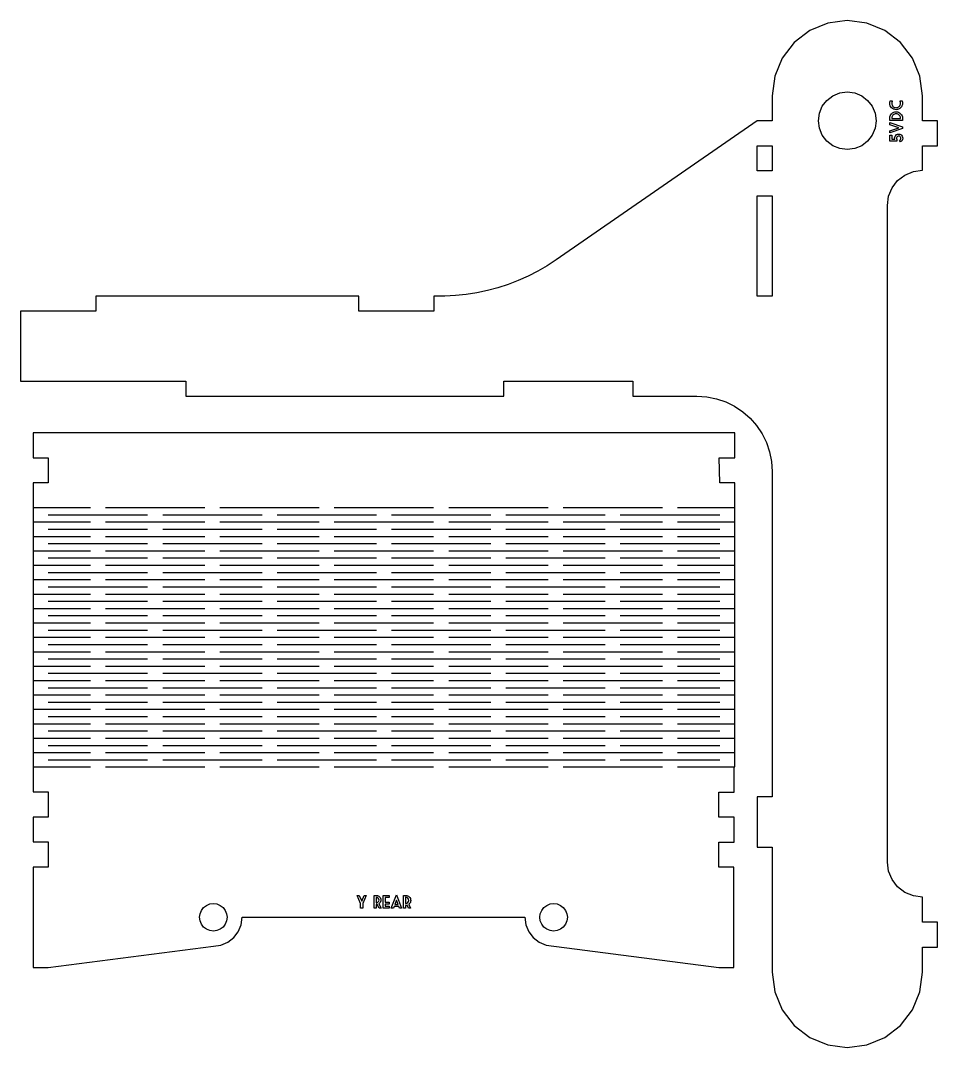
# Model space of a CAD drawing. Extents: x 15 to 293, y 3 to 208.
# Drawn here: x 110 to 293, y 2.5 to 207.5 of the extents above; entities that cross this region are included whole.
import ezdxf

# ---------------------------------------------------------------- set-up
doc = ezdxf.new("R2010")
doc.units = 0
doc.layers.add('Layer_1', color=7, linetype='CONTINUOUS')

msp = doc.modelspace()

# ---------------------------------------------------------------- linework, layer by layer
at = {"layer": 'Layer_1', "color": 7}
for p, q in [((275.050007, 207.549972), (271.167722, 207.038868)), ((278.932293, 207.038868), (275.050007, 207.549972)), ((267.550008, 205.540353), (264.443408, 203.156591)), ((271.167722, 207.038868), (267.550008, 205.540353)), ((282.549995, 205.540353), (278.932293, 207.038868)), ((285.656613, 203.156591), (282.549995, 205.540353)), ((264.443408, 203.156591), (262.059629, 200.049973)), ((288.040374, 200.049973), (285.656613, 203.156591)), ((262.059629, 200.049973), (260.561122, 196.432251)), ((289.53889, 196.432251), (288.040374, 200.049973)), ((260.561122, 196.432251), (260.050009, 192.549974)), ((290.049994, 192.549974), (289.53889, 196.432251)), ((272.17501, 192.529654), (273.561799, 193.104061)), ((273.561799, 193.104061), (275.050007, 193.300008)), ((275.050007, 193.300008), (276.538219, 193.104061)), ((276.538219, 193.104061), (277.925008, 192.529654)), ((260.050009, 192.549974), (260.050009, 187.549984)), ((270.070363, 190.42501), (270.984145, 191.615875)), ((270.984145, 191.615875), (272.17501, 192.529654)), ((277.925008, 192.529654), (279.115873, 191.615875)), ((279.115873, 191.615875), (280.029655, 190.42501)), ((283.604631, 191.519496), (284.050768, 191.519496)), ((285.539039, 191.519496), (285.980011, 191.519496)), ((285.539039, 191.519496), (285.539039, 191.519496)), ((290.049994, 187.549984), (290.049994, 192.549974)), ((269.300009, 187.550012), (269.495933, 189.038198)), ((269.495933, 189.038198), (270.070363, 190.42501)), ((280.029655, 190.42501), (280.604081, 189.038198)), ((280.604081, 189.038198), (280.800008, 187.550012)), ((257.050009, 187.549984), (216.959959, 159.770738)), ((260.050009, 187.549984), (257.050009, 187.549984)), ((269.495933, 186.061798), (269.300009, 187.550012)), ((280.800008, 187.550012), (280.604081, 186.061798)), ((283.52194, 186.739428), (283.52194, 187.170065)), ((283.52194, 187.170065), (286.073032, 186.313958)), ((285.313374, 186.145147), (283.52194, 186.739428)), ((283.533991, 187.586921), (283.533991, 188.053731)), ((286.069588, 187.586921), (283.533991, 187.586921)), ((283.918124, 188.053731), (283.918124, 187.97277)), ((283.918124, 187.97277), (285.683734, 187.97277)), ((283.918124, 187.97277), (283.918124, 187.97277)), ((285.683734, 187.97277), (285.683734, 188.053731)), ((286.069588, 188.053731), (286.069588, 187.586921)), ((286.069588, 187.586921), (286.069588, 187.586921)), ((293.049988, 187.549984), (290.049994, 187.549984)), ((293.049988, 182.549994), (293.049988, 187.550012)), ((270.070363, 184.675015), (269.495933, 186.061798)), ((270.984145, 183.48415), (270.070363, 184.675015)), ((280.029655, 184.675015), (279.115873, 183.48415)), ((280.604081, 186.061798), (280.029655, 184.675015)), ((283.52194, 185.550869), (285.313374, 186.145147)), ((286.073032, 185.97806), (283.52194, 185.120232)), ((283.52194, 185.120232), (283.52194, 185.550869)), ((283.52194, 183.473507), (283.52194, 184.668955)), ((283.52194, 184.668955), (283.921567, 184.668955)), ((283.921567, 184.668955), (283.921567, 183.85247)), ((286.073032, 186.313958), (286.073032, 185.97806)), ((286.073032, 186.313958), (286.073032, 186.313958)), ((257.050009, 177.550004), (257.050009, 182.549994)), ((257.050009, 182.549994), (260.050009, 182.549994)), ((260.050009, 182.549994), (260.050009, 177.550004)), ((272.17501, 182.570342), (270.984145, 183.48415)), ((273.561799, 181.995936), (272.17501, 182.570342)), ((277.925008, 182.570342), (276.538219, 181.995936)), ((279.115873, 183.48415), (277.925008, 182.570342)), ((284.927548, 183.475201), (283.52194, 183.473507)), ((283.921567, 183.85247), (284.531336, 183.85247)), ((284.919081, 183.852464), (284.92783, 183.833527)), ((284.92783, 183.683664), (284.927548, 183.683627)), ((284.927548, 183.683627), (284.927548, 183.475201)), ((285.701119, 183.315037), (285.485812, 183.637154)), ((290.049994, 177.649996), (290.049994, 182.549994)), ((290.049994, 182.549994), (293.049988, 182.549994)), ((275.050007, 181.799989), (273.561799, 181.995936)), ((276.538219, 181.995936), (275.050007, 181.799989)), ((260.050009, 177.550004), (257.050009, 177.550004)), ((285.10024, 175.599764), (286.549987, 176.712171)), ((286.549987, 176.712171), (288.238269, 177.41149)), ((288.238269, 177.41149), (290.049994, 177.649996)), ((283.987833, 174.149988), (285.10024, 175.599764)), ((257.050009, 152.549998), (257.050009, 172.550014)), ((257.050009, 172.550014), (260.050009, 172.550014)), ((260.050009, 172.550014), (260.050009, 152.549998)), ((283.050008, 170.65001), (283.288514, 172.461735)), ((283.288514, 172.461735), (283.987833, 174.149988)), ((283.050008, 39.549984), (283.050008, 170.65001)), ((215.154784, 158.589525), (213.289504, 157.505679)), ((216.959959, 159.770738), (215.154784, 158.589525)), ((211.369368, 156.522304), (209.399784, 155.642137)), ((213.289504, 157.505679), (211.369368, 156.522304)), ((205.334568, 154.201054), (203.250374, 153.644202)), ((207.386295, 154.867663), (205.334568, 154.201054)), ((209.399784, 155.642137), (207.386295, 154.867663)), ((177.550008, 152.549913), (125.049997, 152.549913)), ((125.049997, 152.549913), (125.049997, 149.549919)), ((177.550008, 149.549919), (177.550008, 152.549913)), ((194.70729, 152.540882), (192.550009, 152.549913)), ((192.550009, 152.549913), (192.550009, 149.549919)), ((196.86202, 152.646236), (194.70729, 152.540882)), ((199.008128, 152.865692), (196.86202, 152.646236)), ((201.139577, 153.198686), (199.008128, 152.865692)), ((203.250374, 153.644202), (201.139577, 153.198686)), ((260.050009, 152.549998), (257.050009, 152.549998)), ((125.049997, 149.549919), (110.049999, 149.549919)), ((110.049999, 149.549919), (110.049999, 135.549922)), ((192.550009, 149.549919), (177.550008, 149.549919)), ((110.049999, 135.549922), (143.050017, 135.549893)), ((143.050017, 135.549893), (143.050017, 132.549922)), ((206.539183, 132.549922), (206.539183, 135.549922)), ((206.539183, 135.549922), (232.22101, 135.549922)), ((232.22101, 135.549922), (232.22101, 132.549922)), ((143.050017, 132.549922), (206.539183, 132.549922)), ((232.22101, 132.549922), (245.050008, 132.550004)), ((245.050008, 132.550004), (247.007902, 132.421672)), ((247.007902, 132.421672), (248.932294, 132.038894)), ((248.932294, 132.038894), (250.790261, 131.408192)), ((250.790261, 131.408192), (252.55001, 130.540381)), ((252.55001, 130.540381), (254.181429, 129.450304)), ((254.181429, 129.450304), (255.656611, 128.156603)), ((255.656611, 128.156603), (256.950309, 126.681421)), ((252.585367, 125.239387), (112.585514, 125.239387)), ((112.585514, 125.239387), (112.585514, 120.239313)), ((252.585367, 120.238776), (252.585367, 125.239387)), ((256.950309, 126.681421), (258.040389, 125.050002)), ((258.040389, 125.050002), (258.908203, 123.290253)), ((258.908203, 123.290253), (259.538896, 121.432291)), ((259.538896, 121.432291), (259.921683, 119.507891)), ((112.585514, 120.239313), (115.585226, 120.239313)), ((115.585226, 120.239313), (115.585226, 115.239238)), ((249.585119, 115.238702), (249.513999, 120.238776)), ((249.513999, 120.238776), (252.585367, 120.238776)), ((259.921683, 119.507891), (260.050009, 117.550003)), ((260.050009, 117.550003), (260.050009, 52.550014)), ((115.585226, 115.239238), (112.585514, 115.239238)), ((112.585514, 115.239238), (112.585514, 110.338929)), ((252.585367, 115.238702), (249.585119, 115.238702)), ((252.585367, 110.338929), (252.585367, 115.238702)), ((112.585373, 110.337969), (124.002024, 110.337969)), ((112.585514, 110.338393), (112.585514, 58.538479)), ((115.585367, 108.899087), (135.418703, 108.899087)), ((127.002018, 110.337969), (146.835354, 110.337969)), ((138.418697, 108.899087), (158.252033, 108.899087)), ((149.835348, 110.337969), (169.668684, 110.337969)), ((161.252027, 108.899087), (181.085363, 108.899087)), ((172.668706, 110.337969), (192.502014, 110.337969)), ((184.085357, 108.899087), (203.918693, 108.899087)), ((195.502036, 110.337969), (215.335372, 110.337969)), ((206.918687, 108.899087), (226.752023, 108.899087)), ((218.335366, 110.337969), (238.168713, 110.337969)), ((229.752017, 108.899087), (249.585373, 108.899087)), ((241.168707, 110.337969), (252.585367, 110.337969)), ((252.585367, 58.538479), (252.585367, 110.338393)), ((112.585373, 107.460206), (124.002024, 107.460206)), ((127.002018, 107.460206), (146.835354, 107.460206)), ((149.835348, 107.460206), (169.668684, 107.460206)), ((172.668706, 107.460206), (192.502014, 107.460206)), ((195.502036, 107.460206), (215.335372, 107.460206)), ((218.335366, 107.460206), (238.168713, 107.460206)), ((241.168707, 107.460206), (252.585367, 107.460206)), ((112.585373, 104.582414), (124.002024, 104.582414)), ((115.585367, 106.021296), (135.418703, 106.021296)), ((127.002018, 104.582414), (146.835354, 104.582414)), ((138.418697, 106.021296), (158.252033, 106.021296)), ((149.835348, 104.582414), (169.668684, 104.582414)), ((161.252027, 106.021296), (181.085363, 106.021296)), ((172.668706, 104.582414), (192.502014, 104.582414)), ((184.085357, 106.021296), (203.918693, 106.021296)), ((195.502036, 104.582414), (215.335372, 104.582414)), ((206.918687, 106.021296), (226.752023, 106.021296)), ((218.335366, 104.582414), (238.168713, 104.582414)), ((229.752017, 106.021296), (249.585373, 106.021296)), ((241.168707, 104.582414), (252.585367, 104.582414)), ((115.585367, 103.143532), (135.418703, 103.143532)), ((138.418697, 103.143532), (158.252033, 103.143532)), ((161.252027, 103.143532), (181.085363, 103.143532)), ((184.085357, 103.143532), (203.918693, 103.143532)), ((206.918687, 103.143532), (226.752023, 103.143532)), ((229.752017, 103.143532), (249.585373, 103.143532)), ((112.585373, 101.70465), (124.002024, 101.70465)), ((127.002018, 101.70465), (146.835354, 101.70465)), ((149.835348, 101.70465), (169.668684, 101.70465)), ((172.668706, 101.70465), (192.502014, 101.70465)), ((195.502036, 101.70465), (215.335372, 101.70465)), ((218.335366, 101.70465), (238.168713, 101.70465)), ((241.168707, 101.70465), (252.585367, 101.70465)), ((112.585373, 98.826859), (124.002024, 98.826859)), ((115.585367, 100.26574), (135.418703, 100.26574)), ((127.002018, 98.826859), (146.835354, 98.826859)), ((138.418697, 100.26574), (158.252033, 100.26574)), ((149.835348, 98.826859), (169.668684, 98.826859)), ((161.252027, 100.26574), (181.085363, 100.26574)), ((172.668706, 98.826859), (192.502014, 98.826859)), ((184.085357, 100.26574), (203.918693, 100.26574)), ((195.502036, 98.826859), (215.335372, 98.826859)), ((206.918687, 100.26574), (226.752023, 100.26574)), ((218.335366, 98.826859), (238.168713, 98.826859)), ((229.752017, 100.26574), (249.585373, 100.26574)), ((241.168707, 98.826859), (252.585367, 98.826859)), ((115.585367, 97.387977), (135.418703, 97.387977)), ((138.418697, 97.387977), (158.252033, 97.387977)), ((161.252027, 97.387977), (181.085363, 97.387977)), ((184.085357, 97.387977), (203.918693, 97.387977)), ((206.918687, 97.387977), (226.752023, 97.387977)), ((229.752017, 97.387977), (249.585373, 97.387977)), ((112.585373, 95.949095), (124.002024, 95.949095)), ((115.585367, 94.510185), (135.418703, 94.510185)), ((127.002018, 95.949095), (146.835354, 95.949095)), ((138.418697, 94.510185), (158.252033, 94.510185)), ((149.835348, 95.949095), (169.668684, 95.949095)), ((161.252027, 94.510185), (181.085363, 94.510185)), ((172.668706, 95.949095), (192.502014, 95.949095)), ((184.085357, 94.510185), (203.918693, 94.510185)), ((195.502036, 95.949095), (215.335372, 95.949095)), ((206.918687, 94.510185), (226.752023, 94.510185)), ((218.335366, 95.949095), (238.168713, 95.949095)), ((229.752017, 94.510185), (249.585373, 94.510185)), ((241.168707, 95.949095), (252.585367, 95.949095)), ((112.585373, 93.071303), (124.002024, 93.071303)), ((127.002018, 93.071303), (146.835354, 93.071303)), ((149.835348, 93.071303), (169.668684, 93.071303)), ((172.668706, 93.071303), (192.502014, 93.071303)), ((195.502036, 93.071303), (215.335372, 93.071303)), ((218.335366, 93.071303), (238.168713, 93.071303)), ((241.168707, 93.071303), (252.585367, 93.071303)), ((115.585367, 91.632421), (135.418703, 91.632421)), ((138.418697, 91.632421), (158.252033, 91.632421)), ((161.252027, 91.632421), (181.085363, 91.632421)), ((184.085357, 91.632421), (203.918693, 91.632421)), ((206.918687, 91.632421), (226.752023, 91.632421)), ((229.752017, 91.632421), (249.585373, 91.632421)), ((112.585373, 90.19354), (124.002024, 90.19354)), ((115.585367, 88.75463), (135.418703, 88.75463)), ((127.002018, 90.19354), (146.835354, 90.19354)), ((138.418697, 88.75463), (158.252033, 88.75463)), ((149.835348, 90.19354), (169.668684, 90.19354)), ((161.252027, 88.75463), (181.085363, 88.75463)), ((172.668706, 90.19354), (192.502014, 90.19354)), ((184.085357, 88.75463), (203.918693, 88.75463)), ((195.502036, 90.19354), (215.335372, 90.19354)), ((206.918687, 88.75463), (226.752023, 88.75463)), ((218.335366, 90.19354), (238.168713, 90.19354)), ((229.752017, 88.75463), (249.585373, 88.75463)), ((241.168707, 90.19354), (252.585367, 90.19354)), ((112.585373, 87.315748), (124.002024, 87.315748)), ((127.002018, 87.315748), (146.835354, 87.315748)), ((149.835348, 87.315748), (169.668684, 87.315748)), ((172.668706, 87.315748), (192.502014, 87.315748)), ((195.502036, 87.315748), (215.335372, 87.315748)), ((218.335366, 87.315748), (238.168713, 87.315748)), ((241.168707, 87.315748), (252.585367, 87.315748)), ((112.585373, 84.437984), (124.002024, 84.437984)), ((115.585367, 85.876866), (135.418703, 85.876866)), ((127.002018, 84.437984), (146.835354, 84.437984)), ((138.418697, 85.876866), (158.252033, 85.876866)), ((149.835348, 84.437984), (169.668684, 84.437984)), ((161.252027, 85.876866), (181.085363, 85.876866)), ((172.668706, 84.437984), (192.502014, 84.437984)), ((184.085357, 85.876866), (203.918693, 85.876866)), ((195.502036, 84.437984), (215.335372, 84.437984)), ((206.918687, 85.876866), (226.752023, 85.876866)), ((218.335366, 84.437984), (238.168713, 84.437984)), ((229.752017, 85.876866), (249.585373, 85.876866)), ((241.168707, 84.437984), (252.585367, 84.437984)), ((115.585367, 82.999074), (135.418703, 82.999074)), ((138.418697, 82.999074), (158.252033, 82.999074)), ((161.252027, 82.999074), (181.085363, 82.999074)), ((184.085357, 82.999074), (203.918693, 82.999074)), ((206.918687, 82.999074), (226.752023, 82.999074)), ((229.752017, 82.999074), (249.585373, 82.999074)), ((112.585373, 81.560193), (124.002024, 81.560193)), ((115.585367, 80.121311), (135.418703, 80.121311)), ((127.002018, 81.560193), (146.835354, 81.560193)), ((138.418697, 80.121311), (158.252033, 80.121311)), ((149.835348, 81.560193), (169.668684, 81.560193)), ((161.252027, 80.121311), (181.085363, 80.121311)), ((172.668706, 81.560193), (192.502014, 81.560193)), ((184.085357, 80.121311), (203.918693, 80.121311)), ((195.502036, 81.560193), (215.335372, 81.560193)), ((206.918687, 80.121311), (226.752023, 80.121311)), ((218.335366, 81.560193), (238.168713, 81.560193)), ((229.752017, 80.121311), (249.585373, 80.121311)), ((241.168707, 81.560193), (252.585367, 81.560193)), ((112.585373, 78.682429), (124.002024, 78.682429)), ((127.002018, 78.682429), (146.835354, 78.682429)), ((149.835348, 78.682429), (169.668684, 78.682429)), ((172.668706, 78.682429), (192.502014, 78.682429)), ((195.502036, 78.682429), (215.335372, 78.682429)), ((218.335366, 78.682429), (238.168713, 78.682429)), ((241.168707, 78.682429), (252.585367, 78.682429)), ((115.585367, 77.243519), (135.418703, 77.243519)), ((138.418697, 77.243519), (158.252033, 77.243519)), ((161.252027, 77.243519), (181.085363, 77.243519)), ((184.085357, 77.243519), (203.918693, 77.243519)), ((206.918687, 77.243519), (226.752023, 77.243519)), ((229.752017, 77.243519), (249.585373, 77.243519)), ((112.585373, 75.804637), (124.002024, 75.804637)), ((115.585367, 74.365755), (135.418703, 74.365755)), ((127.002018, 75.804637), (146.835354, 75.804637)), ((138.418697, 74.365755), (158.252033, 74.365755)), ((149.835348, 75.804637), (169.668684, 75.804637)), ((161.252027, 74.365755), (181.085363, 74.365755)), ((172.668706, 75.804637), (192.502014, 75.804637)), ((184.085357, 74.365755), (203.918693, 74.365755)), ((195.502036, 75.804637), (215.335372, 75.804637)), ((206.918687, 74.365755), (226.752023, 74.365755)), ((218.335366, 75.804637), (238.168713, 75.804637)), ((229.752017, 74.365755), (249.585373, 74.365755)), ((241.168707, 75.804637), (252.585367, 75.804637)), ((112.585373, 72.926874), (124.002024, 72.926874)), ((127.002018, 72.926874), (146.835354, 72.926874)), ((149.835348, 72.926874), (169.668684, 72.926874)), ((172.668706, 72.926874), (192.502014, 72.926874)), ((195.502036, 72.926874), (215.335372, 72.926874)), ((218.335366, 72.926874), (238.168713, 72.926874)), ((241.168707, 72.926874), (252.585367, 72.926874)), ((112.585373, 70.049082), (124.002024, 70.049082)), ((115.585367, 71.487964), (135.418703, 71.487964)), ((127.002018, 70.049082), (146.835354, 70.049082)), ((138.418697, 71.487964), (158.252033, 71.487964)), ((149.835348, 70.049082), (169.668684, 70.049082)), ((161.252027, 71.487964), (181.085363, 71.487964)), ((172.668706, 70.049082), (192.502014, 70.049082)), ((184.085357, 71.487964), (203.918693, 71.487964)), ((195.502036, 70.049082), (215.335372, 70.049082)), ((206.918687, 71.487964), (226.752023, 71.487964)), ((218.335366, 70.049082), (238.168713, 70.049082)), ((229.752017, 71.487964), (249.585373, 71.487964)), ((241.168707, 70.049082), (252.585367, 70.049082)), ((115.585367, 68.6102), (135.418703, 68.6102)), ((138.418697, 68.6102), (158.252033, 68.6102)), ((161.252027, 68.6102), (181.085363, 68.6102)), ((184.085357, 68.6102), (203.918693, 68.6102)), ((206.918687, 68.6102), (226.752023, 68.6102)), ((229.752017, 68.6102), (249.585373, 68.6102)), ((112.585373, 67.171318), (124.002024, 67.171318)), ((115.585367, 65.732408), (135.418703, 65.732408)), ((127.002018, 67.171318), (146.835354, 67.171318)), ((138.418697, 65.732408), (158.252033, 65.732408)), ((149.835348, 67.171318), (169.668684, 67.171318)), ((161.252027, 65.732408), (181.085363, 65.732408)), ((172.668706, 67.171318), (192.502014, 67.171318)), ((184.085357, 65.732408), (203.918693, 65.732408)), ((195.502036, 67.171318), (215.335372, 67.171318)), ((206.918687, 65.732408), (226.752023, 65.732408)), ((218.335366, 67.171318), (238.168713, 67.171318)), ((229.752017, 65.732408), (249.585373, 65.732408)), ((241.168707, 67.171318), (252.585367, 67.171318)), ((112.585373, 64.293527), (124.002024, 64.293527)), ((127.002018, 64.293527), (146.835354, 64.293527)), ((149.835348, 64.293527), (169.668684, 64.293527)), ((172.668706, 64.293527), (192.502014, 64.293527)), ((195.502036, 64.293527), (215.335372, 64.293527)), ((218.335366, 64.293527), (238.168713, 64.293527)), ((241.168707, 64.293527), (252.585367, 64.293527)), ((115.585367, 62.854645), (135.418703, 62.854645)), ((138.418697, 62.854645), (158.252033, 62.854645)), ((161.252027, 62.854645), (181.085363, 62.854645)), ((184.085357, 62.854645), (203.918693, 62.854645)), ((206.918687, 62.854645), (226.752023, 62.854645)), ((229.752017, 62.854645), (249.585373, 62.854645)), ((112.585373, 61.415763), (124.002024, 61.415763)), ((115.585367, 59.976853), (135.418703, 59.976853)), ((127.002018, 61.415763), (146.835354, 61.415763)), ((138.418697, 59.976853), (158.252033, 59.976853)), ((149.835348, 61.415763), (169.668684, 61.415763)), ((161.252027, 59.976853), (181.085363, 59.976853)), ((172.668706, 61.415763), (192.502014, 61.415763)), ((184.085357, 59.976853), (203.918693, 59.976853)), ((195.502036, 61.415763), (215.335372, 61.415763)), ((206.918687, 59.976853), (226.752023, 59.976853)), ((218.335366, 61.415763), (238.168713, 61.415763)), ((229.752017, 59.976853), (249.585373, 59.976853)), ((241.168707, 61.415763), (252.585367, 61.415763)), ((112.585373, 58.537971), (124.002024, 58.537971)), ((112.586079, 58.514208), (112.586079, 53.562647)), ((127.002018, 58.537971), (146.835354, 58.537971)), ((149.835348, 58.537971), (169.668684, 58.537971)), ((172.668706, 58.537971), (192.502014, 58.537971)), ((195.502036, 58.537971), (215.335372, 58.537971)), ((218.335366, 58.537971), (238.168713, 58.537971)), ((241.168707, 58.537971), (252.585367, 58.537971)), ((252.485079, 53.514698), (252.485079, 58.514208)), ((112.586079, 53.562647), (115.581935, 53.562647)), ((115.581935, 53.562647), (115.581935, 48.538302)), ((249.390004, 48.538302), (249.390004, 53.514698)), ((249.390004, 53.514698), (252.485079, 53.514698)), ((260.050009, 52.550014), (257.050009, 52.550014)), ((257.050009, 52.550014), (257.050009, 42.550006)), ((115.581935, 48.538302), (112.586079, 48.538302)), ((112.586079, 48.538302), (112.586079, 43.58454)), ((252.485615, 48.538302), (249.390004, 48.538302)), ((252.485615, 43.538255), (252.485615, 48.538302)), ((112.586079, 43.58454), (115.581935, 43.58454)), ((115.581935, 43.58454), (115.581935, 38.538717)), ((249.390004, 38.538717), (249.390004, 43.538255)), ((249.390004, 43.538255), (252.485615, 43.538255)), ((257.050009, 42.550006), (260.050009, 42.550006)), ((260.050009, 42.550006), (260.050009, 17.55)), ((283.288514, 37.738258), (283.050008, 39.549984)), ((115.581935, 38.538717), (112.586079, 38.538717)), ((112.586079, 38.538717), (112.586079, 18.538418)), ((252.385285, 38.538717), (249.390004, 38.538717)), ((252.385285, 18.538418), (252.385285, 38.538717)), ((283.987833, 36.050005), (283.288514, 37.738258)), ((285.10024, 34.600258), (283.987833, 36.050005)), ((177.248131, 32.902304), (177.656374, 32.902304)), ((177.913033, 31.319283), (177.248131, 32.902304)), ((177.248131, 32.902304), (177.248131, 32.902304)), ((177.656374, 32.902304), (178.135243, 31.772315)), ((178.135243, 31.772315), (178.612388, 32.902304)), ((179.020631, 32.902304), (178.355729, 31.319283)), ((178.612388, 32.902304), (179.020631, 32.902304)), ((180.638103, 30.358102), (180.638103, 32.893694)), ((180.638103, 32.893694), (181.023954, 32.893694)), ((181.023954, 32.893694), (181.023954, 32.892)), ((182.450224, 32.890248), (183.625002, 32.890248)), ((182.450224, 30.354656), (182.450224, 32.890248)), ((182.450224, 32.890248), (182.450224, 32.890248)), ((183.625002, 32.890248), (183.625002, 32.504396)), ((184.041858, 30.346046), (185.065052, 33.00566)), ((185.065052, 33.00566), (186.086521, 30.346046)), ((186.501656, 30.354656), (186.501656, 32.907472)), ((186.501656, 32.907472), (186.916791, 32.907472)), ((286.549987, 33.487822), (285.10024, 34.600258)), ((288.238269, 32.788504), (286.549987, 33.487822)), ((146.593306, 30.483248), (147.162159, 30.919817)), ((147.162159, 30.919817), (147.82417, 31.194871)), ((147.82417, 31.194871), (148.534684, 31.288597)), ((148.534684, 31.288597), (149.245755, 31.194871)), ((149.245755, 31.194871), (149.907763, 30.919817)), ((149.907763, 30.919817), (150.476616, 30.483248)), ((177.913033, 30.354656), (177.913033, 31.319283)), ((178.355729, 31.319283), (178.355729, 30.354656)), ((181.023954, 32.513015), (181.023954, 32.51301)), ((181.023954, 32.51301), (181.023954, 31.441584)), ((181.023954, 31.06263), (181.023954, 31.062625)), ((181.023954, 31.062625), (181.023954, 30.358102)), ((181.619957, 30.351213), (181.237551, 31.071238)), ((181.573447, 31.210763), (182.033367, 30.351213)), ((183.625002, 32.504396), (182.837796, 32.504396)), ((182.837796, 32.504396), (182.837796, 31.567331)), ((182.837796, 31.567331), (183.625002, 31.567331)), ((183.625002, 31.18148), (182.837796, 31.18148)), ((182.837796, 31.18148), (182.837796, 30.740508)), ((183.625002, 31.567331), (183.625002, 31.18148)), ((185.065052, 31.929067), (184.739492, 31.083295)), ((184.739492, 31.083295), (185.390612, 31.083295)), ((184.739492, 31.083295), (184.739492, 31.083295)), ((185.390612, 31.083295), (185.065052, 31.929067)), ((186.916791, 32.526791), (186.887508, 32.526791)), ((186.887508, 32.526791), (186.887508, 31.279665)), ((186.887508, 31.279665), (186.916791, 31.279665)), ((186.887508, 31.279665), (186.887508, 31.279665)), ((186.916791, 30.897259), (186.887508, 30.897259)), ((186.887508, 30.897259), (186.887508, 30.354656)), ((187.48351, 30.351213), (187.209625, 30.938602)), ((187.535185, 31.109132), (187.896921, 30.351213)), ((187.535185, 31.109132), (187.535185, 31.109132)), ((214.495863, 30.483248), (215.064715, 30.919817)), ((215.064715, 30.919817), (215.726727, 31.194871)), ((215.726727, 31.194871), (216.437794, 31.288597)), ((216.437794, 31.288597), (217.148311, 31.194871)), ((217.148311, 31.194871), (217.81032, 30.919817)), ((217.81032, 30.919817), (218.379173, 30.483248)), ((290.049994, 32.549998), (288.238269, 32.788504)), ((290.049994, 27.550008), (290.049994, 32.549998)), ((145.789083, 28.538567), (145.882239, 29.250191)), ((145.882239, 29.250191), (146.156742, 29.9133)), ((146.156742, 29.9133), (146.593306, 30.483248)), ((150.476616, 30.483248), (150.91318, 29.9133)), ((150.91318, 29.9133), (151.187683, 29.250191)), ((151.187683, 29.250191), (151.280839, 28.538567)), ((178.355729, 30.354656), (177.913033, 30.354656)), ((181.023954, 30.358102), (180.638103, 30.358102)), ((182.033367, 30.351213), (181.619957, 30.351213)), ((183.625002, 30.354656), (182.450224, 30.354656)), ((182.837796, 30.740508), (183.625002, 30.740508)), ((183.625002, 30.740508), (183.625002, 30.354656)), ((184.455271, 30.346046), (184.041858, 30.346046)), ((184.59135, 30.697443), (184.455271, 30.346046)), ((185.538753, 30.697443), (184.59135, 30.697443)), ((184.59135, 30.697443), (184.59135, 30.697443)), ((185.673111, 30.346046), (185.538753, 30.697443)), ((186.086521, 30.346046), (185.673111, 30.346046)), ((186.887508, 30.354656), (186.501656, 30.354656)), ((187.896921, 30.351213), (187.48351, 30.351213)), ((213.691639, 28.538567), (213.784795, 29.250191)), ((213.784795, 29.250191), (214.059299, 29.9133)), ((214.059299, 29.9133), (214.495863, 30.483248)), ((218.379173, 30.483248), (218.815737, 29.9133)), ((218.815737, 29.9133), (219.09024, 29.250191)), ((219.09024, 29.250191), (219.183396, 28.538567)), ((145.882239, 27.826944), (145.789083, 28.538567)), ((146.156742, 27.163299), (145.882239, 27.826944)), ((146.593306, 26.593887), (146.156742, 27.163299)), ((150.91318, 27.163299), (150.476616, 26.593887)), ((151.187683, 27.826944), (150.91318, 27.163299)), ((151.280839, 28.538567), (151.187683, 27.826944)), ((153.5072, 25.663429), (154.080461, 27.050297)), ((154.080461, 27.050297), (154.276143, 28.538567)), ((154.276143, 28.538567), (210.695232, 28.538567)), ((210.695232, 28.538567), (210.890914, 27.050297)), ((210.890914, 27.050297), (211.464728, 25.663429)), ((213.784795, 27.826944), (213.691639, 28.538567)), ((214.059299, 27.163299), (213.784795, 27.826944)), ((214.495863, 26.593887), (214.059299, 27.163299)), ((218.815737, 27.163299), (218.379173, 26.593887)), ((219.09024, 27.826944), (218.815737, 27.163299)), ((219.183396, 28.538567), (219.09024, 27.826944)), ((293.049988, 27.550008), (290.049994, 27.550008)), ((293.049988, 22.54999), (293.049988, 27.550008)), ((147.162159, 26.156781), (146.593306, 26.593887)), ((147.82417, 25.882264), (147.162159, 26.156781)), ((148.534684, 25.788566), (147.82417, 25.882264)), ((149.245755, 25.882264), (148.534684, 25.788566)), ((149.907763, 26.156781), (149.245755, 25.882264)), ((150.476616, 26.593887), (149.907763, 26.156781)), ((152.594386, 24.472818), (153.5072, 25.663429)), ((211.464728, 25.663429), (212.376989, 24.472818)), ((215.064715, 26.156781), (214.495863, 26.593887)), ((215.726727, 25.882264), (215.064715, 26.156781)), ((216.437794, 25.788566), (215.726727, 25.882264)), ((217.148311, 25.882264), (216.437794, 25.788566)), ((217.81032, 26.156781), (217.148311, 25.882264)), ((218.379173, 26.593887), (217.81032, 26.156781)), ((115.581935, 18.538418), (148.534684, 22.78829)), ((148.534684, 22.78829), (150.020762, 22.984519)), ((150.020762, 22.984519), (151.405415, 23.558897)), ((151.405415, 23.558897), (152.594386, 24.472818)), ((212.376989, 24.472818), (213.566513, 23.558897)), ((213.566513, 23.558897), (214.951166, 22.984519)), ((214.951166, 22.984519), (249.390004, 18.538418)), ((290.049994, 17.55), (290.049994, 22.54999)), ((290.049994, 22.54999), (293.049988, 22.54999)), ((112.586079, 18.538418), (115.581935, 18.538418)), ((249.390004, 18.538418), (252.385285, 18.538418)), ((260.050009, 17.55), (260.561122, 13.667714)), ((289.53889, 13.667714), (290.049994, 17.55)), ((260.561122, 13.667714), (262.059629, 10.049992)), ((288.040374, 10.049992), (289.53889, 13.667714)), ((262.059629, 10.049992), (264.443408, 6.943375)), ((285.656613, 6.943375), (288.040374, 10.049992)), ((264.443408, 6.943375), (267.550008, 4.559613)), ((282.549995, 4.559613), (285.656613, 6.943375)), ((267.550008, 4.559613), (271.167722, 3.061097)), ((278.932293, 3.061097), (282.549995, 4.559613)), ((271.167722, 3.061097), (275.050007, 2.549993)), ((275.050007, 2.549993), (278.932293, 3.061097))]:
    msp.add_line(p, q, dxfattribs=at)
for points in [[(283.516776, 191.04063), (283.516776, 191.210588), (283.546061, 191.37021), (283.604631, 191.519496)], [(283.616682, 190.532478), (283.550078, 190.689803), (283.516776, 190.859187), (283.516776, 191.04063)], [(283.98185, 191.385139), (283.93707, 191.277192), (283.914681, 191.162356), (283.914681, 191.04063)], [(283.914681, 191.04063), (283.914681, 190.917754), (283.93707, 190.802343), (283.98185, 190.694397)], [(284.050768, 191.519496), (284.024352, 191.477007), (284.001379, 191.432221), (283.98185, 191.385139)], [(283.98185, 190.694397), (284.026648, 190.586451), (284.089235, 190.492284), (284.169612, 190.411898)], [(285.421917, 190.411898), (285.501146, 190.492284), (285.563724, 190.586451), (285.609651, 190.694397)], [(285.607929, 191.385139), (285.588418, 191.432221), (285.565455, 191.477007), (285.539039, 191.519496)], [(285.676848, 191.04063), (285.676848, 191.162356), (285.653875, 191.277192), (285.607929, 191.385139)], [(285.609651, 190.694397), (285.654449, 190.802343), (285.676848, 190.917754), (285.676848, 191.04063)], [(286.069588, 191.04063), (286.069588, 190.859187), (286.036286, 190.689803), (285.969682, 190.532478)], [(285.980011, 191.519496), (286.039729, 191.37021), (286.069588, 191.210588), (286.069588, 191.04063)], [(283.533991, 188.053731), (283.533991, 188.403982), (283.658018, 188.702557), (283.906073, 188.949456)], [(283.888829, 190.119064), (283.774002, 190.237347), (283.683287, 190.375152), (283.616682, 190.532478)], [(284.297092, 189.83829), (284.139762, 189.907192), (284.003675, 190.000783), (283.888829, 190.119064)], [(283.906073, 188.949456), (284.152961, 189.197503), (284.451533, 189.321527), (284.80179, 189.321527)], [(284.176498, 188.677293), (284.004249, 188.505037), (283.918124, 188.297184), (283.918124, 188.053731)], [(284.169612, 190.411898), (284.24886, 190.331514), (284.342454, 190.268354), (284.450395, 190.22242)], [(284.80179, 188.937397), (284.557178, 188.937397), (284.348748, 188.850696), (284.176498, 188.677293)], [(284.794904, 189.736659), (284.619192, 189.736659), (284.453255, 189.770536), (284.297092, 189.83829)], [(284.450395, 190.22242), (284.557188, 190.176485), (284.672024, 190.153518), (284.794904, 190.153518)], [(284.794904, 190.153518), (284.917783, 190.153518), (285.033193, 190.176485), (285.141134, 190.22242)], [(285.292715, 189.83829), (285.137681, 189.770536), (284.971744, 189.736659), (284.794904, 189.736659)], [(284.80179, 189.321527), (285.150899, 189.321527), (285.449471, 189.197503), (285.697507, 188.949456)], [(285.42536, 188.677293), (285.253091, 188.850696), (285.045235, 188.937397), (284.80179, 188.937397)], [(285.141134, 190.22242), (285.247927, 190.268354), (285.341521, 190.331514), (285.421917, 190.411898)], [(285.695785, 190.119064), (285.580958, 190.000783), (285.446602, 189.907192), (285.292715, 189.83829)], [(285.683734, 188.053731), (285.683734, 188.297184), (285.597609, 188.505037), (285.42536, 188.677293)], [(285.969682, 190.532478), (285.90193, 190.375152), (285.810631, 190.237347), (285.695785, 190.119064)], [(285.697507, 188.949456), (285.945561, 188.702557), (286.069588, 188.403982), (286.069588, 188.053731)], [(284.61239, 184.455361), (284.68129, 184.58857), (284.780049, 184.693071), (284.908667, 184.768865)], [(284.908667, 184.768865), (285.036138, 184.844657), (285.16992, 184.882552), (285.310016, 184.882552)], [(285.310016, 184.882552), (285.447834, 184.882552), (285.580469, 184.845804), (285.707921, 184.772308)], [(285.707921, 184.772308), (285.834243, 184.698814), (285.932428, 184.595461), (286.002476, 184.46225)], [(284.509041, 184.045394), (284.509041, 184.185495), (284.543491, 184.32215), (284.61239, 184.455361)], [(284.531336, 183.85247), (284.516473, 183.915629), (284.509041, 183.979937), (284.509041, 184.045394)], [(284.932882, 184.265874), (284.896137, 184.195823), (284.877764, 184.122328), (284.877764, 184.045388)], [(284.877764, 184.045388), (284.877764, 183.979931), (284.891536, 183.915623), (284.919081, 183.852464)], [(284.92783, 183.833527), (284.929712, 183.830084), (284.929712, 183.780129), (284.92783, 183.683664)], [(285.09135, 184.432961), (285.02245, 184.392769), (284.969627, 184.337073), (284.932882, 184.265874)], [(285.308379, 184.494974), (285.232593, 184.494974), (285.16025, 184.474303), (285.09135, 184.432961)], [(285.521993, 184.434683), (285.453093, 184.474877), (285.381888, 184.494974), (285.308379, 184.494974)], [(285.485812, 183.637154), (285.497289, 183.642892), (285.508775, 183.649205), (285.520271, 183.656091)], [(285.520271, 183.656091), (285.589171, 183.695135), (285.642567, 183.750257), (285.68046, 183.821456)], [(285.68046, 184.26932), (285.642567, 184.340517), (285.589745, 184.395638), (285.521993, 184.434683)], [(285.7373, 184.045388), (285.7373, 184.123477), (285.718353, 184.198121), (285.68046, 184.26932)], [(285.68046, 183.821456), (285.718353, 183.893803), (285.7373, 183.968447), (285.7373, 184.045388)], [(285.706199, 183.320201), (285.704318, 183.317906), (285.702624, 183.316184), (285.701119, 183.315037)], [(286.002476, 183.628537), (285.932428, 183.495327), (285.833669, 183.392548), (285.706199, 183.320201)], [(286.002476, 184.46225), (286.072542, 184.329039), (286.107576, 184.190087), (286.107576, 184.045394)], [(286.107576, 184.045394), (286.107576, 183.9007), (286.072542, 183.761748), (286.002476, 183.628537)], [(181.023954, 32.892), (181.046922, 32.893129), (181.069889, 32.893694), (181.092856, 32.893694)], [(181.092856, 32.893694), (181.332865, 32.893694), (181.537274, 32.804121), (181.706083, 32.624976)], [(186.916791, 32.907472), (187.194695, 32.907472), (187.431832, 32.809287), (187.628203, 32.612917)], [(181.092856, 32.516459), (181.069889, 32.516459), (181.046922, 32.515311), (181.023954, 32.513015)], [(181.023954, 31.441584), (181.045774, 31.438141), (181.068741, 31.43642), (181.092856, 31.43642)], [(181.092856, 31.059187), (181.069889, 31.059187), (181.046922, 31.060335), (181.023954, 31.06263)], [(181.45287, 32.357982), (181.354109, 32.463633), (181.234104, 32.516459), (181.092856, 32.516459)], [(181.092856, 31.43642), (181.234104, 31.43642), (181.354109, 31.489245), (181.45287, 31.594896)], [(181.237551, 31.071238), (181.190467, 31.063204), (181.142235, 31.059187), (181.092856, 31.059187)], [(181.60273, 31.977301), (181.60273, 32.126587), (181.552777, 32.253481), (181.45287, 32.357982)], [(181.45287, 31.594896), (181.552777, 31.700545), (181.60273, 31.828013), (181.60273, 31.977301)], [(181.706083, 31.327897), (181.663593, 31.28311), (181.619381, 31.244065), (181.573447, 31.210763)], [(181.706083, 32.624976), (181.874893, 32.445831), (181.959298, 32.229938), (181.959298, 31.977298)], [(181.959298, 31.977298), (181.959298, 31.723509), (181.874893, 31.507042), (181.706083, 31.327897)], [(187.357763, 32.344201), (187.236037, 32.465928), (187.089046, 32.526791), (186.916791, 32.526791)], [(186.916791, 31.279665), (187.089046, 31.279665), (187.236037, 31.340529), (187.357763, 31.462257)], [(187.209625, 30.938602), (187.117756, 30.91104), (187.020144, 30.897259), (186.916791, 30.897259)], [(187.540352, 31.903229), (187.540352, 32.075483), (187.479489, 32.222473), (187.357763, 32.344201)], [(187.357763, 31.462257), (187.479489, 31.583983), (187.540352, 31.730974), (187.540352, 31.903229)], [(187.628203, 31.191815), (187.598345, 31.161958), (187.56734, 31.134397), (187.535185, 31.109132)], [(187.628203, 32.612917), (187.824573, 32.416546), (187.922758, 32.179984), (187.922758, 31.903229)], [(187.922758, 31.903229), (187.922758, 31.625323), (187.824573, 31.388185), (187.628203, 31.191815)]]:
    msp.add_open_spline(points, degree=3, dxfattribs=at)

doc.saveas('drawing.dxf')
